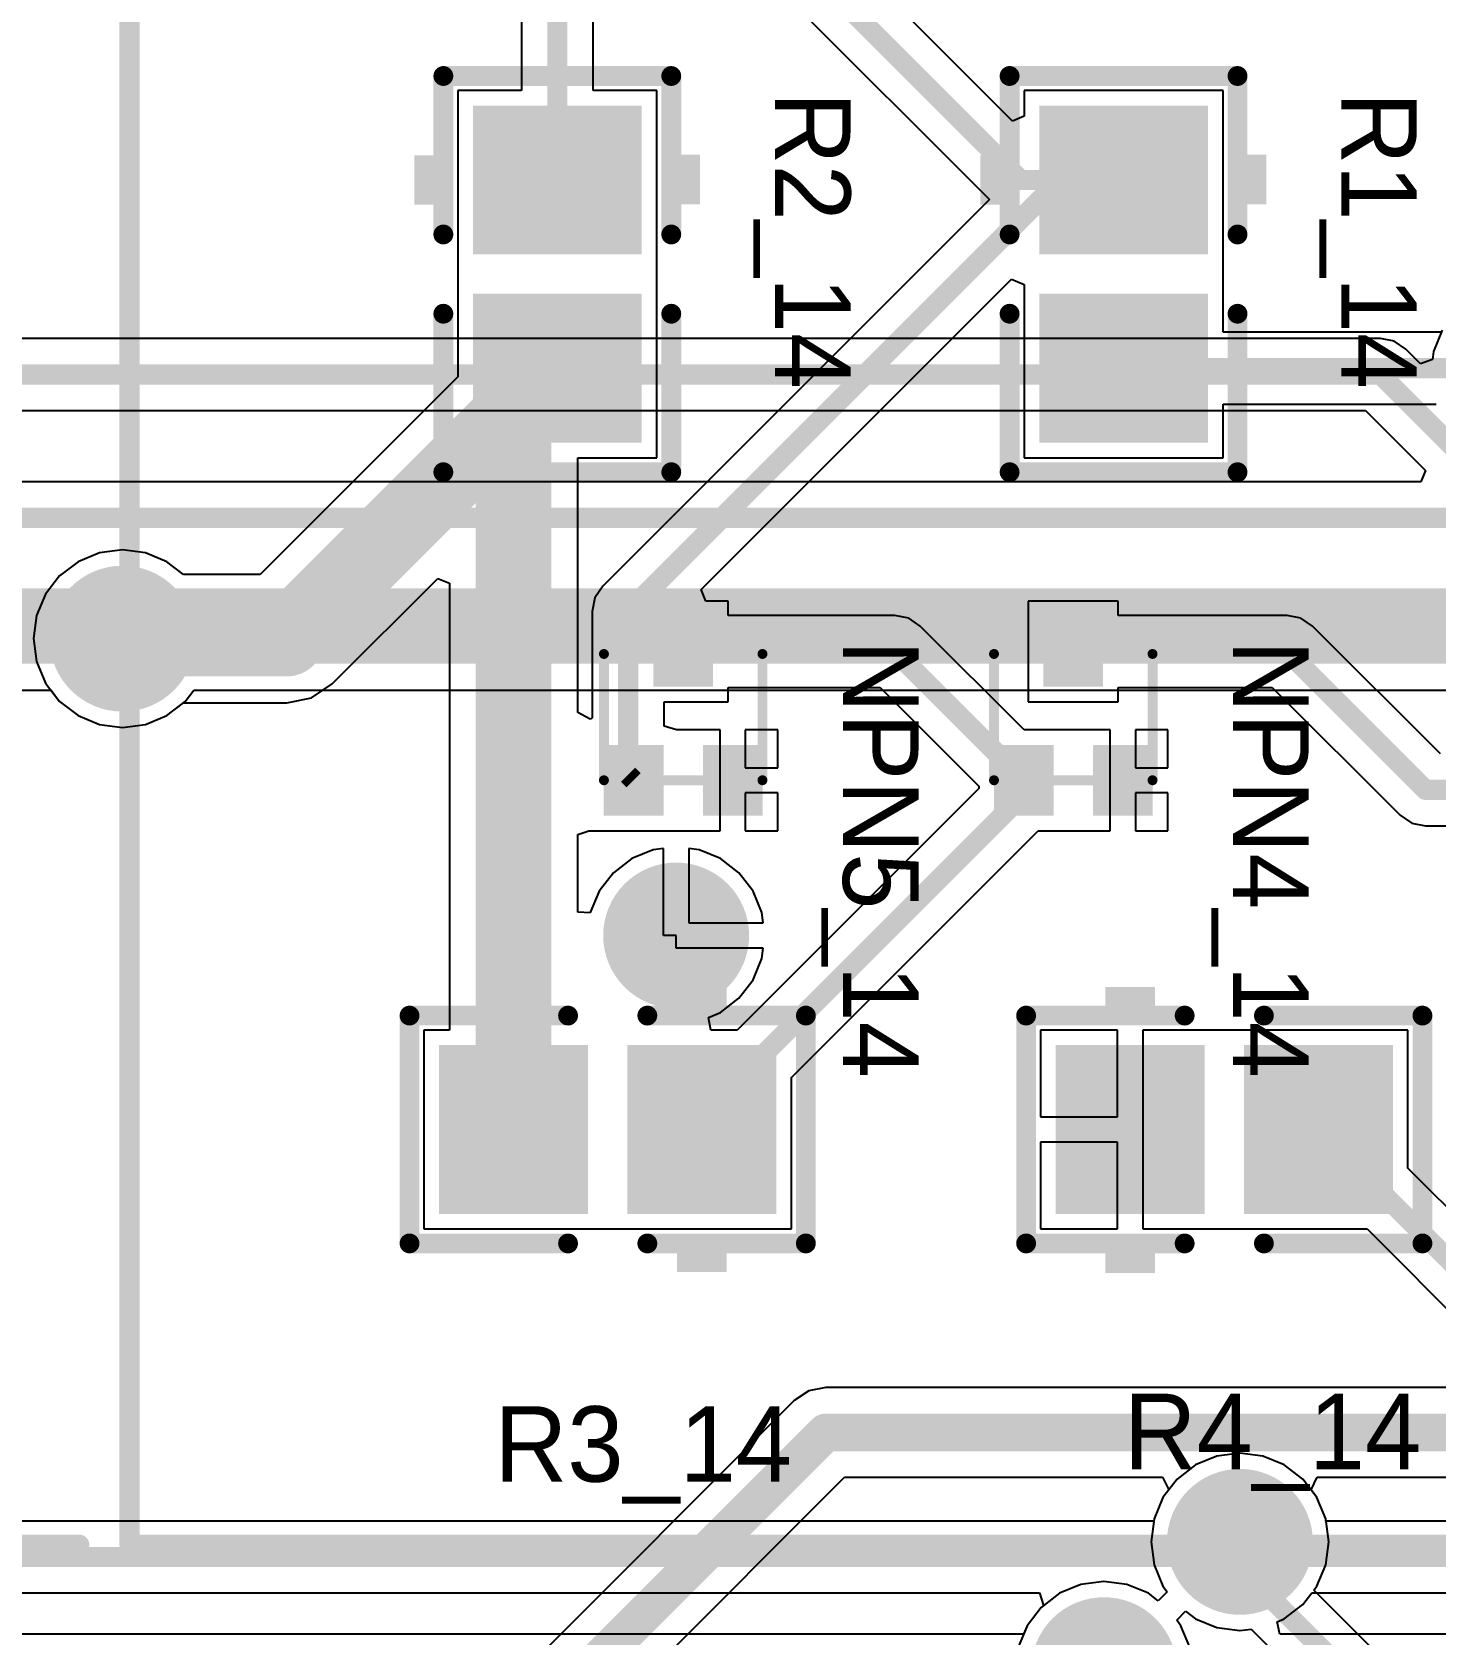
# Model space of a CAD drawing. Header units: millimetres. Extents: x 0.67 to 7.75, y 0.64 to 6.06.
# Drawn here: x 4.989 to 5.547, y 4.234 to 4.871 of the extents above; entities that cross this region are included whole.
import ezdxf

# ---------------------------------------------------------------- set-up
doc = ezdxf.new("R2010")
doc.units = ezdxf.units.MM
doc.header["$MEASUREMENT"] = 0
for name, color, linetype in [('BottomLayer', 5, 'Continuous'), ('BottomSolder', 6, 'Continuous'), ('MultiLayer', 9, 'Continuous'), ('TopLayer', 1, 'Continuous'), ('TopOverlay', 2, 'Continuous'), ('TopPaste', 8, 'Continuous'), ('TopSolder', 216, 'Continuous'), ('ViaHoleLayer', 16, 'Continuous')]:
    doc.layers.add(name, color=color, linetype=linetype)

# ---------------------------------------------------------------- blocks, each defined once
blk = doc.blocks.new('CC2012_0805_357')
at = {"layer": 'TopLayer'}
for points in [[(-0.06299, -0.02953), (-0.01181, -0.02953), (-0.06299, 0.02953), (-0.01181, 0.02953)], [(0.01181, -0.02953), (0.06299, -0.02953), (0.01181, 0.02953), (0.06299, 0.02953)]]:
    blk.add_solid(points, dxfattribs=at)
at = {"layer": 'TopOverlay', "const_width": 0.00787}
for points in [[(-0.07874, -0.04528), (-0.07874, 0.04528)], [(-0.07874, 0.04528), (-0.01575, 0.04528)], [(0.01575, 0.04528), (0.07874, 0.04528)], [(0.07874, -0.04528), (0.07874, 0.04528)], [(-0.07874, -0.04528), (-0.01575, -0.04528)], [(0.01575, -0.04528), (0.07874, -0.04528)]]:
    blk.add_lwpolyline(points, dxfattribs=at)
at = {"layer": 'TopOverlay', "const_width": 0.00394}
for points in [[(-0.08071, 0.04528, 1), (-0.07677, 0.04528, 1)], [(-0.08071, 0.04528, 1), (-0.07677, 0.04528, 1)], [(-0.01772, 0.04528, 1), (-0.01378, 0.04528, 1)], [(0.01378, 0.04528, 1), (0.01772, 0.04528, 1)], [(0.07677, 0.04528, 1), (0.08071, 0.04528, 1)], [(0.07677, 0.04528, 1), (0.08071, 0.04528, 1)], [(-0.08071, -0.04528, 1), (-0.07677, -0.04528, 1)], [(-0.08071, -0.04528, 1), (-0.07677, -0.04528, 1)], [(-0.01772, -0.04528, 1), (-0.01378, -0.04528, 1)], [(0.01378, -0.04528, 1), (0.01772, -0.04528, 1)], [(0.07677, -0.04528, 1), (0.08071, -0.04528, 1)], [(0.07677, -0.04528, 1), (0.08071, -0.04528, 1)]]:
    blk.add_lwpolyline(points, format="xyb", close=True, dxfattribs=at)
at = {"layer": 'TopOverlay'}
for points in [[(-0.04724, 0.04882), (-0.02756, 0.04882), (-0.04724, 0.05669), (-0.02756, 0.05669)], [(-0.04724, -0.05709), (-0.02756, -0.05709), (-0.04724, -0.04921), (-0.02756, -0.04921)]]:
    blk.add_solid(points, dxfattribs=at)
at = {"layer": 'TopPaste'}
for points in [[(-0.06299, -0.02953), (-0.01181, -0.02953), (-0.06299, 0.02953), (-0.01181, 0.02953)], [(0.01181, -0.02953), (0.06299, -0.02953), (0.01181, 0.02953), (0.06299, 0.02953)]]:
    blk.add_solid(points, dxfattribs=at)
at = {"layer": 'TopSolder'}
for points in [[(-0.06699, -0.03353), (-0.00781, -0.03353), (-0.06699, 0.03353), (-0.00781, 0.03353)], [(0.00781, -0.03353), (0.06699, -0.03353), (0.00781, 0.03353), (0.06699, 0.03353)]]:
    blk.add_solid(points, dxfattribs=at)
blk = doc.blocks.new('CC2012_0805_358')
at = {"layer": 'TopLayer'}
for points in [[(-0.06299, -0.02953), (-0.01181, -0.02953), (-0.06299, 0.02953), (-0.01181, 0.02953)], [(0.01181, -0.02953), (0.06299, -0.02953), (0.01181, 0.02953), (0.06299, 0.02953)]]:
    blk.add_solid(points, dxfattribs=at)
at = {"layer": 'TopOverlay', "const_width": 0.00787}
for points in [[(-0.07874, 0.04528), (-0.07874, -0.04528)], [(-0.01575, 0.04528), (-0.07874, 0.04528)], [(0.07874, 0.04528), (0.01575, 0.04528)], [(0.07874, 0.04528), (0.07874, -0.04528)], [(-0.01575, -0.04528), (-0.07874, -0.04528)], [(0.07874, -0.04528), (0.01575, -0.04528)]]:
    blk.add_lwpolyline(points, dxfattribs=at)
at = {"layer": 'TopOverlay', "const_width": 0.00394}
for points in [[(-0.08071, 0.04528, 1), (-0.07677, 0.04528, 1)], [(-0.08071, 0.04528, 1), (-0.07677, 0.04528, 1)], [(-0.01772, 0.04528, 1), (-0.01378, 0.04528, 1)], [(0.01378, 0.04528, 1), (0.01772, 0.04528, 1)], [(0.07677, 0.04528, 1), (0.08071, 0.04528, 1)], [(0.07677, 0.04528, 1), (0.08071, 0.04528, 1)], [(-0.08071, -0.04528, 1), (-0.07677, -0.04528, 1)], [(-0.08071, -0.04528, 1), (-0.07677, -0.04528, 1)], [(-0.01772, -0.04528, 1), (-0.01378, -0.04528, 1)], [(0.01378, -0.04528, 1), (0.01772, -0.04528, 1)], [(0.07677, -0.04528, 1), (0.08071, -0.04528, 1)], [(0.07677, -0.04528, 1), (0.08071, -0.04528, 1)]]:
    blk.add_lwpolyline(points, format="xyb", close=True, dxfattribs=at)
at = {"layer": 'TopOverlay'}
for points in [[(-0.04724, 0.04882), (-0.02756, 0.04882), (-0.04724, 0.05669), (-0.02756, 0.05669)], [(-0.04724, -0.05709), (-0.02756, -0.05709), (-0.04724, -0.04921), (-0.02756, -0.04921)]]:
    blk.add_solid(points, dxfattribs=at)
at = {"layer": 'TopPaste'}
for points in [[(-0.06299, -0.02953), (-0.01181, -0.02953), (-0.06299, 0.02953), (-0.01181, 0.02953)], [(0.01181, -0.02953), (0.06299, -0.02953), (0.01181, 0.02953), (0.06299, 0.02953)]]:
    blk.add_solid(points, dxfattribs=at)
at = {"layer": 'TopSolder'}
for points in [[(-0.06699, -0.03353), (-0.00781, -0.03353), (-0.06699, 0.03353), (-0.00781, 0.03353)], [(0.00781, -0.03353), (0.06699, -0.03353), (0.00781, 0.03353), (0.06699, 0.03353)]]:
    blk.add_solid(points, dxfattribs=at)
blk = doc.blocks.new('CC2012_0805_359')
at = {"layer": 'TopLayer'}
for points in [[(-0.06299, -0.02953), (-0.01181, -0.02953), (-0.06299, 0.02953), (-0.01181, 0.02953)], [(0.01181, -0.02953), (0.06299, -0.02953), (0.01181, 0.02953), (0.06299, 0.02953)]]:
    blk.add_solid(points, dxfattribs=at)
at = {"layer": 'TopOverlay', "const_width": 0.00787}
for points in [[(-0.07874, -0.04528), (-0.07874, 0.04528)], [(-0.01575, 0.04528), (-0.07874, 0.04528)], [(0.07874, 0.04528), (0.01575, 0.04528)], [(0.07874, -0.04528), (0.07874, 0.04528)], [(-0.01575, -0.04528), (-0.07874, -0.04528)], [(0.07874, -0.04528), (0.01575, -0.04528)]]:
    blk.add_lwpolyline(points, dxfattribs=at)
at = {"layer": 'TopOverlay', "const_width": 0.00394}
for points in [[(-0.08071, 0.04528, 1), (-0.07677, 0.04528, 1)], [(-0.08071, 0.04528, 1), (-0.07677, 0.04528, 1)], [(-0.01772, 0.04528, 1), (-0.01378, 0.04528, 1)], [(0.01378, 0.04528, 1), (0.01772, 0.04528, 1)], [(0.07677, 0.04528, 1), (0.08071, 0.04528, 1)], [(0.07677, 0.04528, 1), (0.08071, 0.04528, 1)], [(-0.08071, -0.04528, 1), (-0.07677, -0.04528, 1)], [(-0.08071, -0.04528, 1), (-0.07677, -0.04528, 1)], [(-0.01772, -0.04528, 1), (-0.01378, -0.04528, 1)], [(0.01378, -0.04528, 1), (0.01772, -0.04528, 1)], [(0.07677, -0.04528, 1), (0.08071, -0.04528, 1)], [(0.07677, -0.04528, 1), (0.08071, -0.04528, 1)]]:
    blk.add_lwpolyline(points, format="xyb", close=True, dxfattribs=at)
at = {"layer": 'TopOverlay'}
for points in [[(-0.04746, 0.04882), (-0.02777, 0.04882), (-0.04746, 0.05669), (-0.02777, 0.05669)], [(-0.04725, -0.05687), (-0.02756, -0.05687), (-0.04725, -0.049), (-0.02756, -0.049)]]:
    blk.add_solid(points, dxfattribs=at)
at = {"layer": 'TopPaste'}
for points in [[(-0.06299, -0.02953), (-0.01181, -0.02953), (-0.06299, 0.02953), (-0.01181, 0.02953)], [(0.01181, -0.02953), (0.06299, -0.02953), (0.01181, 0.02953), (0.06299, 0.02953)]]:
    blk.add_solid(points, dxfattribs=at)
at = {"layer": 'TopSolder'}
for points in [[(-0.06699, -0.03353), (-0.00781, -0.03353), (-0.06699, 0.03353), (-0.00781, 0.03353)], [(0.00781, -0.03353), (0.06699, -0.03353), (0.00781, 0.03353), (0.06699, 0.03353)]]:
    blk.add_solid(points, dxfattribs=at)
blk = doc.blocks.new('CC2012_0805_360')
at = {"layer": 'TopLayer'}
for points in [[(-0.06299, -0.02953), (-0.01181, -0.02953), (-0.06299, 0.02953), (-0.01181, 0.02953)], [(0.01181, -0.02953), (0.06299, -0.02953), (0.01181, 0.02953), (0.06299, 0.02953)]]:
    blk.add_solid(points, dxfattribs=at)
at = {"layer": 'TopOverlay', "const_width": 0.00787}
for points in [[(-0.07874, -0.04528), (-0.07874, 0.04528)], [(-0.01575, 0.04528), (-0.07874, 0.04528)], [(0.07874, 0.04528), (0.01575, 0.04528)], [(0.07874, -0.04528), (0.07874, 0.04528)], [(-0.01575, -0.04528), (-0.07874, -0.04528)], [(0.07874, -0.04528), (0.01575, -0.04528)]]:
    blk.add_lwpolyline(points, dxfattribs=at)
at = {"layer": 'TopOverlay', "const_width": 0.00394}
for points in [[(-0.08071, 0.04528, 1), (-0.07677, 0.04528, 1)], [(-0.08071, 0.04528, 1), (-0.07677, 0.04528, 1)], [(-0.01772, 0.04528, 1), (-0.01378, 0.04528, 1)], [(0.01378, 0.04528, 1), (0.01772, 0.04528, 1)], [(0.07677, 0.04528, 1), (0.08071, 0.04528, 1)], [(0.07677, 0.04528, 1), (0.08071, 0.04528, 1)], [(-0.08071, -0.04528, 1), (-0.07677, -0.04528, 1)], [(-0.08071, -0.04528, 1), (-0.07677, -0.04528, 1)], [(-0.01772, -0.04528, 1), (-0.01378, -0.04528, 1)], [(0.01378, -0.04528, 1), (0.01772, -0.04528, 1)], [(0.07677, -0.04528, 1), (0.08071, -0.04528, 1)], [(0.07677, -0.04528, 1), (0.08071, -0.04528, 1)]]:
    blk.add_lwpolyline(points, format="xyb", close=True, dxfattribs=at)
at = {"layer": 'TopOverlay'}
for points in [[(-0.04746, 0.04882), (-0.02777, 0.04882), (-0.04746, 0.05669), (-0.02777, 0.05669)], [(-0.04724, -0.05687), (-0.02756, -0.05687), (-0.04724, -0.049), (-0.02756, -0.049)]]:
    blk.add_solid(points, dxfattribs=at)
at = {"layer": 'TopPaste'}
for points in [[(-0.06299, -0.02953), (-0.01181, -0.02953), (-0.06299, 0.02953), (-0.01181, 0.02953)], [(0.01181, -0.02953), (0.06299, -0.02953), (0.01181, 0.02953), (0.06299, 0.02953)]]:
    blk.add_solid(points, dxfattribs=at)
at = {"layer": 'TopSolder'}
for points in [[(-0.06699, -0.03353), (-0.00781, -0.03353), (-0.06699, 0.03353), (-0.00781, 0.03353)], [(0.00781, -0.03353), (0.06699, -0.03353), (0.00781, 0.03353), (0.06699, 0.03353)]]:
    blk.add_solid(points, dxfattribs=at)
blk = doc.blocks.new('MMBT3904T_361')
at = {"layer": 'TopLayer'}
for points in [[(0.00787, -0.01004), (0.00787, 0.01004), (-0.00787, -0.01004), (-0.00787, 0.01004)], [(-0.01181, -0.06122), (-0.01181, -0.04114), (-0.02756, -0.06122), (-0.02756, -0.04114)], [(0.02756, -0.06122), (0.02756, -0.04114), (0.01181, -0.06122), (0.01181, -0.04114)]]:
    blk.add_solid(points, dxfattribs=at)
at = {"layer": 'TopOverlay', "const_width": 0.00394}
for points in [[(-0.0315, -0.00098), (0.0315, -0.00098)], [(-0.0315, -0.05118), (-0.0315, -0.00098)], [(0.0315, -0.05118), (0.0315, -0.00098)], [(-0.0315, -0.05118), (0.0315, -0.05118)]]:
    blk.add_lwpolyline(points, dxfattribs=at)
at = {"layer": 'TopOverlay', "const_width": 0.00197}
for points in [[(-0.03248, -0.00098, 1), (-0.03051, -0.00098, 1)], [(-0.03248, -0.00098, 1), (-0.03051, -0.00098, 1)], [(0.03051, -0.00098, 1), (0.03248, -0.00098, 1)], [(0.03051, -0.00098, 1), (0.03248, -0.00098, 1)], [(-0.03248, -0.05118, 1), (-0.03051, -0.05118, 1)], [(-0.03248, -0.05118, 1), (-0.03051, -0.05118, 1)], [(0.03051, -0.05118, 1), (0.03248, -0.05118, 1)], [(0.03051, -0.05118, 1), (0.03248, -0.05118, 1)]]:
    blk.add_lwpolyline(points, format="xyb", close=True, dxfattribs=at)
at = {"layer": 'TopPaste'}
for points in [[(0.00787, -0.01004), (0.00787, 0.01004), (-0.00787, -0.01004), (-0.00787, 0.01004)], [(-0.01181, -0.06122), (-0.01181, -0.04114), (-0.02756, -0.06122), (-0.02756, -0.04114)], [(0.02756, -0.06122), (0.02756, -0.04114), (0.01181, -0.06122), (0.01181, -0.04114)]]:
    blk.add_solid(points, dxfattribs=at)
at = {"layer": 'TopSolder'}
for points in [[(0.01187, -0.01404), (0.01187, 0.01404), (-0.01187, -0.01404), (-0.01187, 0.01404)], [(-0.00781, -0.06522), (-0.00781, -0.03714), (-0.03156, -0.06522), (-0.03156, -0.03714)], [(0.03156, -0.06522), (0.03156, -0.03714), (0.00781, -0.06522), (0.00781, -0.03714)]]:
    blk.add_solid(points, dxfattribs=at)
blk = doc.blocks.new('MMBT3904T_362')
at = {"layer": 'TopLayer'}
for points in [[(0.00787, -0.01004), (0.00787, 0.01004), (-0.00787, -0.01004), (-0.00787, 0.01004)], [(-0.01181, -0.06122), (-0.01181, -0.04114), (-0.02756, -0.06122), (-0.02756, -0.04114)], [(0.02756, -0.06122), (0.02756, -0.04114), (0.01181, -0.06122), (0.01181, -0.04114)]]:
    blk.add_solid(points, dxfattribs=at)
at = {"layer": 'TopOverlay', "const_width": 0.00394}
for points in [[(-0.0315, -0.00098), (0.0315, -0.00098)], [(-0.0315, -0.05118), (-0.0315, -0.00098)], [(0.0315, -0.05118), (0.0315, -0.00098)], [(-0.0315, -0.05118), (0.0315, -0.05118)]]:
    blk.add_lwpolyline(points, dxfattribs=at)
at = {"layer": 'TopOverlay', "const_width": 0.00197}
for points in [[(-0.03248, -0.00098, 1), (-0.03051, -0.00098, 1)], [(-0.03248, -0.00098, 1), (-0.03051, -0.00098, 1)], [(0.03051, -0.00098, 1), (0.03248, -0.00098, 1)], [(0.03051, -0.00098, 1), (0.03248, -0.00098, 1)], [(-0.03248, -0.05118, 1), (-0.03051, -0.05118, 1)], [(-0.03248, -0.05118, 1), (-0.03051, -0.05118, 1)], [(0.03051, -0.05118, 1), (0.03248, -0.05118, 1)], [(0.03051, -0.05118, 1), (0.03248, -0.05118, 1)]]:
    blk.add_lwpolyline(points, format="xyb", close=True, dxfattribs=at)
at = {"layer": 'TopPaste'}
for points in [[(0.00787, -0.01004), (0.00787, 0.01004), (-0.00787, -0.01004), (-0.00787, 0.01004)], [(-0.01181, -0.06122), (-0.01181, -0.04114), (-0.02756, -0.06122), (-0.02756, -0.04114)], [(0.02756, -0.06122), (0.02756, -0.04114), (0.01181, -0.06122), (0.01181, -0.04114)]]:
    blk.add_solid(points, dxfattribs=at)
at = {"layer": 'TopSolder'}
for points in [[(0.01187, -0.01404), (0.01187, 0.01404), (-0.01187, -0.01404), (-0.01187, 0.01404)], [(-0.00781, -0.06522), (-0.00781, -0.03714), (-0.03156, -0.06522), (-0.03156, -0.03714)], [(0.03156, -0.06522), (0.03156, -0.03714), (0.00781, -0.06522), (0.00781, -0.03714)]]:
    blk.add_solid(points, dxfattribs=at)

msp = doc.modelspace()

# ---------------------------------------------------------------- linework, layer by layer
at = {"layer": 'BottomLayer'}
for p, q in [((5.52485, 4.74927), (4.61197, 4.74927)), ((5.53031, 4.74819), (5.52485, 4.74927)), ((5.52485, 4.74927), (5.52485, 4.74927)), ((5.53494, 4.74509), (5.53031, 4.74819)), ((5.54943, 4.75265), (5.5459, 4.74414)), ((5.54074, 4.73929), (5.53494, 4.74509)), ((5.54547, 4.7409), (5.54074, 4.73929)), ((5.5459, 4.74414), (5.54547, 4.7409)), ((4.61197, 4.72073), (5.51893, 4.72073)), ((5.51893, 4.72073), (5.54277, 4.69689)), ((5.54277, 4.69689), (5.54085, 4.69227)), ((5.54085, 4.69227), (4.58776, 4.69227)), ((4.05427, 4.60951), (4.99661, 4.60951)), ((4.99661, 4.60951), (5.00004, 4.60504)), ((5.04996, 4.60504), (5.05339, 4.60951)), ((5.05339, 4.60951), (6.00073, 4.60951)), ((5.00004, 4.60504), (5.00735, 4.59943)), ((5.04265, 4.59943), (5.04996, 4.60504)), ((5.00735, 4.59943), (5.01586, 4.5959)), ((5.01586, 4.5959), (5.025, 4.5947)), ((5.025, 4.5947), (5.03414, 4.5959)), ((5.03414, 4.5959), (5.04265, 4.59943)), ((5.45135, 4.30157), (5.44404, 4.29596)), ((5.45986, 4.3051), (5.45135, 4.30157)), ((5.469, 4.3063), (5.45986, 4.3051)), ((5.47814, 4.3051), (5.469, 4.3063)), ((5.48665, 4.30157), (5.47814, 4.3051)), ((5.49396, 4.29596), (5.48665, 4.30157)), ((5.44404, 4.29596), (5.43843, 4.28865)), ((5.49957, 4.28865), (5.49396, 4.29596)), ((5.43843, 4.28865), (5.4349, 4.28014)), ((5.5031, 4.28014), (5.49957, 4.28865)), ((5.43479, 4.27927), (4.58197, 4.27927)), ((5.4349, 4.28014), (5.43479, 4.27927)), ((5.50321, 4.27927), (5.5031, 4.28014)), ((6.53986, 4.27927), (5.50321, 4.27927)), ((4.58197, 4.25073), (5.38934, 4.25073)), ((5.38934, 4.25073), (5.39103, 4.24573)), ((5.49396, 4.24604), (5.49756, 4.25073)), ((5.49756, 4.25073), (6.4872, 4.25073)), ((5.39004, 4.24496), (5.38443, 4.23765)), ((5.39103, 4.24573), (5.39004, 4.24496)), ((5.48665, 4.24043), (5.49396, 4.24604)), ((5.38443, 4.23765), (5.38303, 4.23427)), ((5.48387, 4.23927), (5.48665, 4.24043)), ((5.48486, 4.23427), (5.48387, 4.23927)), ((5.38303, 4.23427), (4.57566, 4.23427)), ((6.48379, 4.23427), (5.48486, 4.23427))]:
    msp.add_line(p, q, dxfattribs=at)
for points, const_width in [([(4.58, 4.735), (5.52485, 4.735)], 0.008), ([(5.52485, 4.735), (5.56385, 4.696)], 0.008), ([(4.58185, 4.678), (6.25747, 4.678)], 0.008), ([(4.03, 4.635), (6.025, 4.635)], 0.03), ([(4.55, 4.265), (6.569, 4.265)], 0.008)]:
    msp.add_lwpolyline(points, dxfattribs=dict(at, const_width=const_width))
for points, const_width in [([(5.52285, 4.735, 1), (5.52685, 4.735, 1)], 0.004), ([(5.52285, 4.735, 1), (5.52685, 4.735, 1)], 0.004), ([(5.0125, 4.63, 1), (5.0375, 4.63, 1)], 0.025), ([(5.2325, 4.512, 1), (5.2575, 4.512, 1)], 0.025), ([(5.4565, 4.271, 1), (5.4815, 4.271, 1)], 0.025), ([(5.4025, 4.22, 1), (5.4275, 4.22, 1)], 0.025)]:
    msp.add_lwpolyline(points, format="xyb", close=True, dxfattribs=dict(at, const_width=const_width))
at = {"layer": 'BottomSolder', "const_width": 0.029}
for points in [[(5.0105, 4.63, 1), (5.0395, 4.63, 1)], [(5.2305, 4.512, 1), (5.2595, 4.512, 1)], [(5.4545, 4.271, 1), (5.4835, 4.271, 1)], [(5.4005, 4.22, 1), (5.4295, 4.22, 1)]]:
    msp.add_lwpolyline(points, format="xyb", close=True, dxfattribs=at)
at = {"layer": 'MultiLayer', "const_width": 0.025}
for points in [[(5.0125, 4.63, 1), (5.0375, 4.63, 1)], [(5.2325, 4.512, 1), (5.2575, 4.512, 1)], [(5.4565, 4.271, 1), (5.4815, 4.271, 1)], [(5.4025, 4.22, 1), (5.4275, 4.22, 1)]]:
    msp.add_lwpolyline(points, format="xyb", close=True, dxfattribs=at)
at = {"layer": 'TopLayer'}
for p, q in [((5.37863, 4.83573), (5.29402, 4.92035)), ((5.18352, 4.91489), (5.18352, 4.84788)), ((5.21207, 4.84788), (5.21207, 4.90897)), ((5.27166, 4.90233), (5.3695, 4.80449)), ((5.18352, 4.84788), (5.15826, 4.84788)), ((5.15826, 4.84788), (5.15826, 4.77808)), ((5.23731, 4.84788), (5.21207, 4.84788)), ((5.23731, 4.77808), (5.23731, 4.84788)), ((5.46231, 4.84788), (5.38325, 4.84788)), ((5.38325, 4.84788), (5.38325, 4.83764)), ((5.46231, 4.77808), (5.46231, 4.84788)), ((5.38325, 4.83764), (5.37863, 4.83573)), ((5.3695, 4.80449), (5.21583, 4.65082)), ((5.15826, 4.77808), (5.15826, 4.7767)), ((5.15826, 4.7767), (5.15826, 4.77307)), ((5.15826, 4.77307), (5.15826, 4.7717)), ((5.23731, 4.7767), (5.23731, 4.77808)), ((5.23731, 4.77307), (5.23731, 4.7767)), ((5.23731, 4.7717), (5.23731, 4.77307)), ((5.25493, 4.64954), (5.37825, 4.77287)), ((5.37825, 4.77287), (5.38325, 4.7708)), ((5.46231, 4.7767), (5.46231, 4.77808)), ((5.46231, 4.77307), (5.46231, 4.7767)), ((5.46231, 4.7717), (5.46231, 4.77307)), ((5.15826, 4.7717), (5.15826, 4.734)), ((5.23731, 4.70189), (5.23731, 4.7717)), ((5.38325, 4.7708), (5.38325, 4.70189)), ((5.46231, 4.75176), (5.46231, 4.7717)), ((5.54906, 4.75176), (5.46231, 4.75176)), ((5.15826, 4.734), (5.07974, 4.65549)), ((5.46231, 4.70189), (5.46231, 4.72321)), ((5.46231, 4.72321), (5.547, 4.72321)), ((5.20588, 4.60061), (5.20588, 4.70189)), ((5.20588, 4.70189), (5.23731, 4.70189)), ((5.38325, 4.70189), (5.46231, 4.70189)), ((5.01586, 4.6641), (5.00735, 4.66057)), ((5.025, 4.6653), (5.01586, 4.6641)), ((5.03414, 4.6641), (5.025, 4.6653)), ((5.04265, 4.66057), (5.03414, 4.6641)), ((5.00735, 4.66057), (5.00004, 4.65496)), ((5.04927, 4.65549), (5.04265, 4.66057)), ((5.00004, 4.65496), (4.99443, 4.64765)), ((5.07974, 4.65549), (5.04927, 4.65549)), ((5.10832, 4.61198), (5.15028, 4.65394)), ((5.15028, 4.65394), (5.1549, 4.65202)), ((5.1549, 4.65202), (5.1549, 4.47441)), ((5.21583, 4.65082), (5.21273, 4.64619)), ((4.99443, 4.64765), (4.9909, 4.63914)), ((5.21273, 4.64619), (5.21165, 4.64072)), ((5.25684, 4.64493), (5.25493, 4.64954)), ((5.26567, 4.64493), (5.25684, 4.64493)), ((5.26567, 4.63916), (5.26567, 4.64493)), ((5.42067, 4.64493), (5.38492, 4.64493)), ((5.38492, 4.64493), (5.38492, 4.60485)), ((5.42067, 4.63916), (5.42067, 4.64493)), ((4.9909, 4.63914), (4.9897, 4.63)), ((5.21165, 4.64072), (5.21165, 4.64072)), ((5.21165, 4.64072), (5.21165, 4.59855)), ((5.33193, 4.63916), (5.26567, 4.63916)), ((5.33739, 4.63807), (5.33193, 4.63916)), ((5.33193, 4.63916), (5.33193, 4.63916)), ((5.34202, 4.63498), (5.33739, 4.63807)), ((5.48779, 4.63916), (5.42067, 4.63916)), ((5.4878, 4.63916), (5.48779, 4.63916)), ((5.49326, 4.63807), (5.4878, 4.63916)), ((5.49789, 4.63498), (5.49326, 4.63807)), ((5.38326, 4.59374), (5.34202, 4.63498)), ((5.34202, 4.63498), (5.34202, 4.63498)), ((5.54871, 4.58416), (5.49789, 4.63498)), ((4.9897, 4.63), (4.9909, 4.62086)), ((4.9909, 4.62086), (4.99443, 4.61235)), ((4.99443, 4.61235), (5.00004, 4.60504)), ((5.0903, 4.60451), (5.10005, 4.60645)), ((5.10005, 4.60645), (5.10832, 4.61198)), ((5.26567, 4.60485), (5.26567, 4.61061)), ((5.26567, 4.61061), (5.32602, 4.61061)), ((5.32602, 4.61061), (5.36524, 4.57139)), ((5.42067, 4.60485), (5.42067, 4.61061)), ((5.42067, 4.61061), (5.48188, 4.61061)), ((5.48188, 4.61061), (5.5327, 4.55979)), ((5.00004, 4.60504), (5.00735, 4.59943)), ((5.04265, 4.59943), (5.04927, 4.60451)), ((5.04927, 4.60451), (5.0903, 4.60451)), ((5.21088, 4.59801), (5.20588, 4.60061)), ((5.2402, 4.59517), (5.2402, 4.60485)), ((5.2402, 4.60485), (5.26567, 4.60485)), ((5.38492, 4.60485), (5.42067, 4.60485)), ((5.00735, 4.59943), (5.01586, 4.5959)), ((5.01586, 4.5959), (5.025, 4.5947)), ((5.025, 4.5947), (5.03414, 4.5959)), ((5.03414, 4.5959), (5.04265, 4.59943)), ((5.21165, 4.59855), (5.21088, 4.59801)), ((5.2452, 4.59374), (5.2402, 4.59517)), ((5.24961, 4.59374), (5.2452, 4.59374)), ((5.25098, 4.59374), (5.24961, 4.59374)), ((5.26248, 4.59374), (5.25098, 4.59374)), ((5.26248, 4.5737), (5.26248, 4.59374)), ((5.28535, 4.59374), (5.27248, 4.59374)), ((5.27248, 4.59374), (5.27248, 4.5787)), ((5.28535, 4.5787), (5.28535, 4.59374)), ((5.39961, 4.59374), (5.38326, 4.59374)), ((5.40098, 4.59374), (5.39961, 4.59374)), ((5.40461, 4.59374), (5.40098, 4.59374)), ((5.40598, 4.59374), (5.40461, 4.59374)), ((5.41748, 4.59374), (5.40598, 4.59374)), ((5.41748, 4.5737), (5.41748, 4.59374)), ((5.44035, 4.59374), (5.42748, 4.59374)), ((5.42748, 4.59374), (5.42748, 4.5787)), ((5.44035, 4.5787), (5.44035, 4.59374)), ((5.27248, 4.5787), (5.28535, 4.5787)), ((5.42748, 4.5787), (5.44035, 4.5787)), ((5.26248, 4.55367), (5.26248, 4.5737)), ((5.36524, 4.57042), (5.26923, 4.47441)), ((5.28535, 4.5687), (5.27248, 4.5687)), ((5.27248, 4.5687), (5.27248, 4.55367)), ((5.28535, 4.55367), (5.28535, 4.5687)), ((5.36524, 4.57139), (5.36524, 4.57042)), ((5.41748, 4.55367), (5.41748, 4.5737)), ((5.44035, 4.5687), (5.42748, 4.5687)), ((5.42748, 4.5687), (5.42748, 4.55367)), ((5.44035, 4.55367), (5.44035, 4.5687)), ((5.5327, 4.55979), (5.5327, 4.55979)), ((5.5327, 4.55979), (5.53733, 4.5567)), ((5.53733, 4.5567), (5.5428, 4.55561)), ((5.5428, 4.55561), (5.6148, 4.55561)), ((5.20588, 4.5521), (5.21024, 4.55367)), ((5.20588, 4.52133), (5.20588, 4.5521)), ((5.21024, 4.55367), (5.21088, 4.55367)), ((5.21088, 4.55367), (5.24461, 4.55367)), ((5.24461, 4.55367), (5.24598, 4.55367)), ((5.24598, 4.55367), (5.24961, 4.55367)), ((5.24961, 4.55367), (5.25098, 4.55367)), ((5.25098, 4.55367), (5.26248, 4.55367)), ((5.27248, 4.55367), (5.28535, 4.55367)), ((5.29079, 4.4556), (5.38885, 4.55367)), ((5.38885, 4.55367), (5.39961, 4.55367)), ((5.39961, 4.55367), (5.40098, 4.55367)), ((5.40098, 4.55367), (5.40461, 4.55367)), ((5.40461, 4.55367), (5.40598, 4.55367)), ((5.40598, 4.55367), (5.41748, 4.55367)), ((5.42748, 4.55367), (5.44035, 4.55367)), ((5.22735, 4.54257), (5.22004, 4.53696)), ((5.23586, 4.5461), (5.22735, 4.54257)), ((5.24, 4.54664), (5.23586, 4.5461)), ((5.24, 4.512), (5.24, 4.54664)), ((5.25414, 4.5461), (5.25, 4.54664)), ((5.25, 4.54664), (5.25, 4.517)), ((5.26265, 4.54257), (5.25414, 4.5461)), ((5.26996, 4.53696), (5.26265, 4.54257)), ((5.22004, 4.53696), (5.21443, 4.52965)), ((5.27557, 4.52965), (5.26996, 4.53696)), ((5.21443, 4.52965), (5.2109, 4.52114)), ((5.2791, 4.52114), (5.27557, 4.52965)), ((5.21088, 4.52101), (5.20588, 4.52133)), ((5.2109, 4.52114), (5.21088, 4.52101)), ((5.27964, 4.517), (5.2791, 4.52114)), ((5.245, 4.512), (5.24, 4.512)), ((5.245, 4.507), (5.245, 4.512)), ((5.25, 4.517), (5.27964, 4.517)), ((5.27964, 4.507), (5.245, 4.507)), ((5.2791, 4.50286), (5.27964, 4.507)), ((5.27557, 4.49435), (5.2791, 4.50286)), ((5.26996, 4.48704), (5.27557, 4.49435)), ((5.26265, 4.48143), (5.26996, 4.48704)), ((5.25779, 4.47941), (5.26265, 4.48143)), ((5.25878, 4.47441), (5.25779, 4.47941)), ((5.1549, 4.47441), (5.1448, 4.47441)), ((5.1448, 4.47441), (5.1448, 4.39536)), ((5.26923, 4.47441), (5.25878, 4.47441)), ((5.42039, 4.47441), (5.3898, 4.47441)), ((5.3898, 4.47441), (5.3898, 4.43989)), ((5.42039, 4.43989), (5.42039, 4.47441)), ((5.45961, 4.47441), (5.43039, 4.47441)), ((5.43039, 4.47441), (5.43039, 4.43489)), ((5.46098, 4.47441), (5.45961, 4.47441)), ((5.46461, 4.47441), (5.46098, 4.47441)), ((5.46598, 4.47441), (5.46461, 4.47441)), ((5.53579, 4.47441), (5.46598, 4.47441)), ((5.53579, 4.41948), (5.53579, 4.47441)), ((5.29079, 4.39536), (5.29079, 4.4556)), ((5.3898, 4.43989), (5.42039, 4.43989)), ((5.43039, 4.43489), (5.43039, 4.39536)), ((5.42039, 4.42989), (5.3898, 4.42989)), ((5.3898, 4.42989), (5.3898, 4.39536)), ((5.42039, 4.39536), (5.42039, 4.42989)), ((5.57611, 4.37916), (5.53579, 4.41948)), ((5.1448, 4.39536), (5.21461, 4.39536)), ((5.21461, 4.39536), (5.21598, 4.39536)), ((5.21598, 4.39536), (5.21961, 4.39536)), ((5.21961, 4.39536), (5.22098, 4.39536)), ((5.22098, 4.39536), (5.29079, 4.39536)), ((5.3898, 4.39536), (5.42039, 4.39536)), ((5.43039, 4.39536), (5.45961, 4.39536)), ((5.45961, 4.39536), (5.46098, 4.39536)), ((5.46098, 4.39536), (5.46461, 4.39536)), ((5.46461, 4.39536), (5.46598, 4.39536)), ((5.46598, 4.39536), (5.51954, 4.39536)), ((5.51954, 4.39536), (5.5601, 4.35479)), ((5.3045, 4.33234), (5.29767, 4.33098)), ((5.61827, 4.33234), (5.3045, 4.33234)), ((5.3045, 4.33234), (5.3045, 4.33234)), ((5.29188, 4.32712), (5.03584, 4.07108)), ((5.29767, 4.33098), (5.29188, 4.32712)), ((5.29188, 4.32712), (5.29188, 4.32712)), ((5.08895, 4.07372), (5.31189, 4.29666)), ((5.31189, 4.29666), (5.43827, 4.29666)), ((5.43827, 4.29666), (5.44073, 4.29166)), ((5.49727, 4.29166), (5.49973, 4.29666)), ((5.49973, 4.29666), (5.70741, 4.29666)), ((5.43843, 4.28865), (5.4349, 4.28014)), ((5.44073, 4.29166), (5.43843, 4.28865)), ((5.49957, 4.28865), (5.49727, 4.29166)), ((5.5031, 4.28014), (5.49957, 4.28865)), ((5.4349, 4.28014), (5.4337, 4.271)), ((5.5043, 4.271), (5.5031, 4.28014)), ((5.4337, 4.271), (5.4349, 4.26186)), ((5.5031, 4.26186), (5.5043, 4.271)), ((5.4349, 4.26186), (5.43843, 4.25335)), ((5.49957, 4.25335), (5.5031, 4.26186)), ((5.39735, 4.25057), (5.39004, 4.24496)), ((5.40586, 4.2541), (5.39735, 4.25057)), ((5.415, 4.2553), (5.40586, 4.2541)), ((5.42414, 4.2541), (5.415, 4.2553)), ((5.43265, 4.25057), (5.42414, 4.2541)), ((5.43655, 4.24758), (5.43265, 4.25057)), ((5.44012, 4.25114), (5.43655, 4.24758)), ((5.43843, 4.25335), (5.44012, 4.25114)), ((5.49839, 4.2518), (5.49957, 4.25335)), ((5.62389, 4.1263), (5.49839, 4.2518)), ((5.39004, 4.24496), (5.38443, 4.23765)), ((5.44388, 4.23986), (5.44745, 4.24342)), ((5.44745, 4.24342), (5.45135, 4.24043)), ((5.38443, 4.23765), (5.3809, 4.22914)), ((5.44557, 4.23765), (5.44388, 4.23986)), ((5.4491, 4.22914), (5.44557, 4.23765)), ((5.45135, 4.24043), (5.45986, 4.2369)), ((5.45986, 4.2369), (5.469, 4.2357)), ((5.469, 4.2357), (5.47352, 4.23629)), ((5.47352, 4.23629), (5.59952, 4.11029))]:
    msp.add_line(p, q, dxfattribs=at)
for points, const_width in [([(5.1978, 4.81229), (5.1978, 4.91489)], 0.008), ([(5.27398, 4.9202), (5.38189, 4.81229)], 0.008), ([(5.22592, 4.64072), (5.39748, 4.81229)], 0.008), ([(5.38189, 4.81229), (5.39748, 4.81229)], 0.008), ([(5.39748, 4.81229), (5.4228, 4.81229)], 0.008), ([(5.18039, 4.72009), (5.19778, 4.73748)], 0.03), ([(5.42278, 4.73748), (5.57799, 4.73748)], 0.008), ([(5.0903, 4.63), (5.18039, 4.72009)], 0.03), ([(5.18039, 4.43489), (5.18039, 4.72009)], 0.03), ([(5.025, 4.63), (5.0903, 4.63)], 0.03), ([(5.22592, 4.57589), (5.22592, 4.64072)], 0.008), ([(5.2478, 4.62489), (5.33193, 4.62489)], 0.008), ([(5.33193, 4.62489), (5.38591, 4.57091)], 0.008), ([(5.4028, 4.62489), (5.4878, 4.62489)], 0.008), ([(5.4878, 4.62489), (5.5428, 4.56989)], 0.008), ([(5.22592, 4.57589), (5.22811, 4.5737)], 0.008), ([(5.26, 4.445), (5.38591, 4.57091)], 0.008), ([(5.5428, 4.56989), (5.67531, 4.56989)], 0.008), ([(5.26, 4.43), (5.26, 4.445)], 0.008), ([(5.5002, 4.43489), (5.5702, 4.36489)], 0.008), ([(5.0458, 4.0558), (5.3045, 4.3145)], 0.015), ([(5.3045, 4.3145), (5.70741, 4.3145)], 0.015), ([(5.467, 4.263), (5.6138, 4.1162)], 0.008)]:
    msp.add_lwpolyline(points, dxfattribs=dict(at, const_width=const_width))
for points, const_width in [([(5.1958, 4.81229, 1), (5.1998, 4.81229, 1)], 0.004), ([(5.37989, 4.81229, 1), (5.38389, 4.81229, 1)], 0.004), ([(5.37989, 4.81229, 1), (5.38389, 4.81229, 1)], 0.004), ([(5.39548, 4.81229, 1), (5.39948, 4.81229, 1)], 0.004), ([(5.39548, 4.81229, 1), (5.39948, 4.81229, 1)], 0.004), ([(5.39548, 4.81229, 1), (5.39948, 4.81229, 1)], 0.004), ([(5.4208, 4.81229, 1), (5.4248, 4.81229, 1)], 0.004), ([(5.19028, 4.73748, 1), (5.20528, 4.73748, 1)], 0.015), ([(5.42078, 4.73748, 1), (5.42478, 4.73748, 1)], 0.004), ([(5.17289, 4.72009, 1), (5.18789, 4.72009, 1)], 0.015), ([(5.17289, 4.72009, 1), (5.18789, 4.72009, 1)], 0.015), ([(5.17289, 4.72009, 1), (5.18789, 4.72009, 1)], 0.015), ([(5.0125, 4.63, 1), (5.0375, 4.63, 1)], 0.025), ([(5.0175, 4.63, 1), (5.0325, 4.63, 1)], 0.015), ([(5.0828, 4.63, 1), (5.0978, 4.63, 1)], 0.015), ([(5.0828, 4.63, 1), (5.0978, 4.63, 1)], 0.015), ([(5.22392, 4.64072, 1), (5.22792, 4.64072, 1)], 0.004), ([(5.22392, 4.64072, 1), (5.22792, 4.64072, 1)], 0.004), ([(5.2458, 4.62489, 1), (5.2498, 4.62489, 1)], 0.004), ([(5.32993, 4.62489, 1), (5.33393, 4.62489, 1)], 0.004), ([(5.32993, 4.62489, 1), (5.33393, 4.62489, 1)], 0.004), ([(5.4008, 4.62489, 1), (5.4048, 4.62489, 1)], 0.004), ([(5.4858, 4.62489, 1), (5.4898, 4.62489, 1)], 0.004), ([(5.4858, 4.62489, 1), (5.4898, 4.62489, 1)], 0.004), ([(5.22392, 4.57589, 1), (5.22792, 4.57589, 1)], 0.004), ([(5.22392, 4.57589, 1), (5.22792, 4.57589, 1)], 0.004), ([(5.22611, 4.5737, 1), (5.23011, 4.5737, 1)], 0.004), ([(5.38391, 4.57091, 1), (5.38791, 4.57091, 1)], 0.004), ([(5.38391, 4.57091, 1), (5.38791, 4.57091, 1)], 0.004), ([(5.5408, 4.56989, 1), (5.5448, 4.56989, 1)], 0.004), ([(5.5408, 4.56989, 1), (5.5448, 4.56989, 1)], 0.004), ([(5.2325, 4.512, 1), (5.2575, 4.512, 1)], 0.025), ([(5.17289, 4.43489, 1), (5.18789, 4.43489, 1)], 0.015), ([(5.258, 4.445, 1), (5.262, 4.445, 1)], 0.004), ([(5.258, 4.445, 1), (5.262, 4.445, 1)], 0.004), ([(5.4982, 4.43489, 1), (5.5022, 4.43489, 1)], 0.004), ([(5.258, 4.43, 1), (5.262, 4.43, 1)], 0.004), ([(5.30075, 4.3145, 1), (5.30825, 4.3145, 1)], 0.0075), ([(5.30075, 4.3145, 1), (5.30825, 4.3145, 1)], 0.0075), ([(5.4565, 4.271, 1), (5.4815, 4.271, 1)], 0.025), ([(5.465, 4.263, 1), (5.469, 4.263, 1)], 0.004), ([(5.4025, 4.22, 1), (5.4275, 4.22, 1)], 0.025)]:
    msp.add_lwpolyline(points, format="xyb", close=True, dxfattribs=dict(at, const_width=const_width))
at = {"layer": 'TopOverlay', "const_width": 0.008}
for points in [[(5.0278, 4.26989), (5.0278, 5.67489)], [(4.9428, 4.26989), (5.0078, 4.26989)], [(5.0278, 4.26989), (5.9428, 4.26989)]]:
    msp.add_lwpolyline(points, dxfattribs=at)
at = {"layer": 'TopOverlay', "const_width": 0.004}
for points in [[(5.0058, 4.26989, 1), (5.0098, 4.26989, 1)], [(5.0258, 4.26989, 1), (5.0298, 4.26989, 1)], [(5.0258, 4.26989, 1), (5.0298, 4.26989, 1)]]:
    msp.add_lwpolyline(points, format="xyb", close=True, dxfattribs=at)
at = {"layer": 'TopSolder', "const_width": 0.029}
for points in [[(5.0105, 4.63, 1), (5.0395, 4.63, 1)], [(5.2305, 4.512, 1), (5.2595, 4.512, 1)], [(5.4545, 4.271, 1), (5.4835, 4.271, 1)], [(5.4005, 4.22, 1), (5.4295, 4.22, 1)]]:
    msp.add_lwpolyline(points, format="xyb", close=True, dxfattribs=at)
at = {"layer": 'ViaHoleLayer', "const_width": 0.014}
for points in [[(5.018, 4.63, 1), (5.032, 4.63, 1)], [(5.238, 4.512, 1), (5.252, 4.512, 1)], [(5.462, 4.271, 1), (5.476, 4.271, 1)]]:
    msp.add_lwpolyline(points, format="xyb", close=True, dxfattribs=at)

# ---------------------------------------------------------------- block references
for name, p, rotation in [('CC2012_0805_359', (5.19778, 4.77489), 270), ('CC2012_0805_360', (5.42278, 4.77489), 270), ('MMBT3904T_361', (5.2478, 4.62489), 360), ('MMBT3904T_362', (5.4028, 4.62489), 360), ('CC2012_0805_358', (5.2178, 4.43489), 180)]:
    msp.add_blockref(name, p, dxfattribs=dict(rotation=rotation))
msp.add_blockref('CC2012_0805_357', (5.4628, 4.43489))

# ---------------------------------------------------------------- texts
at = {"layer": 'TopOverlay'}
for s, p in [('R2_14', (5.28428, 4.84739)), ('R1_14', (5.50928, 4.84739)), ('NPN5_14', (5.3113, 4.62939)), ('NPN4_14', (5.4663, 4.62939))]:
    msp.add_text(s, height=0.03, rotation=270, dxfattribs=at).set_placement(p)
for s, p in [('R4_14', (5.4228, 4.29989)), ('R3_14', (5.1728, 4.29489))]:
    msp.add_text(s, height=0.03, dxfattribs=at).set_placement(p)

doc.saveas('drawing.dxf')
